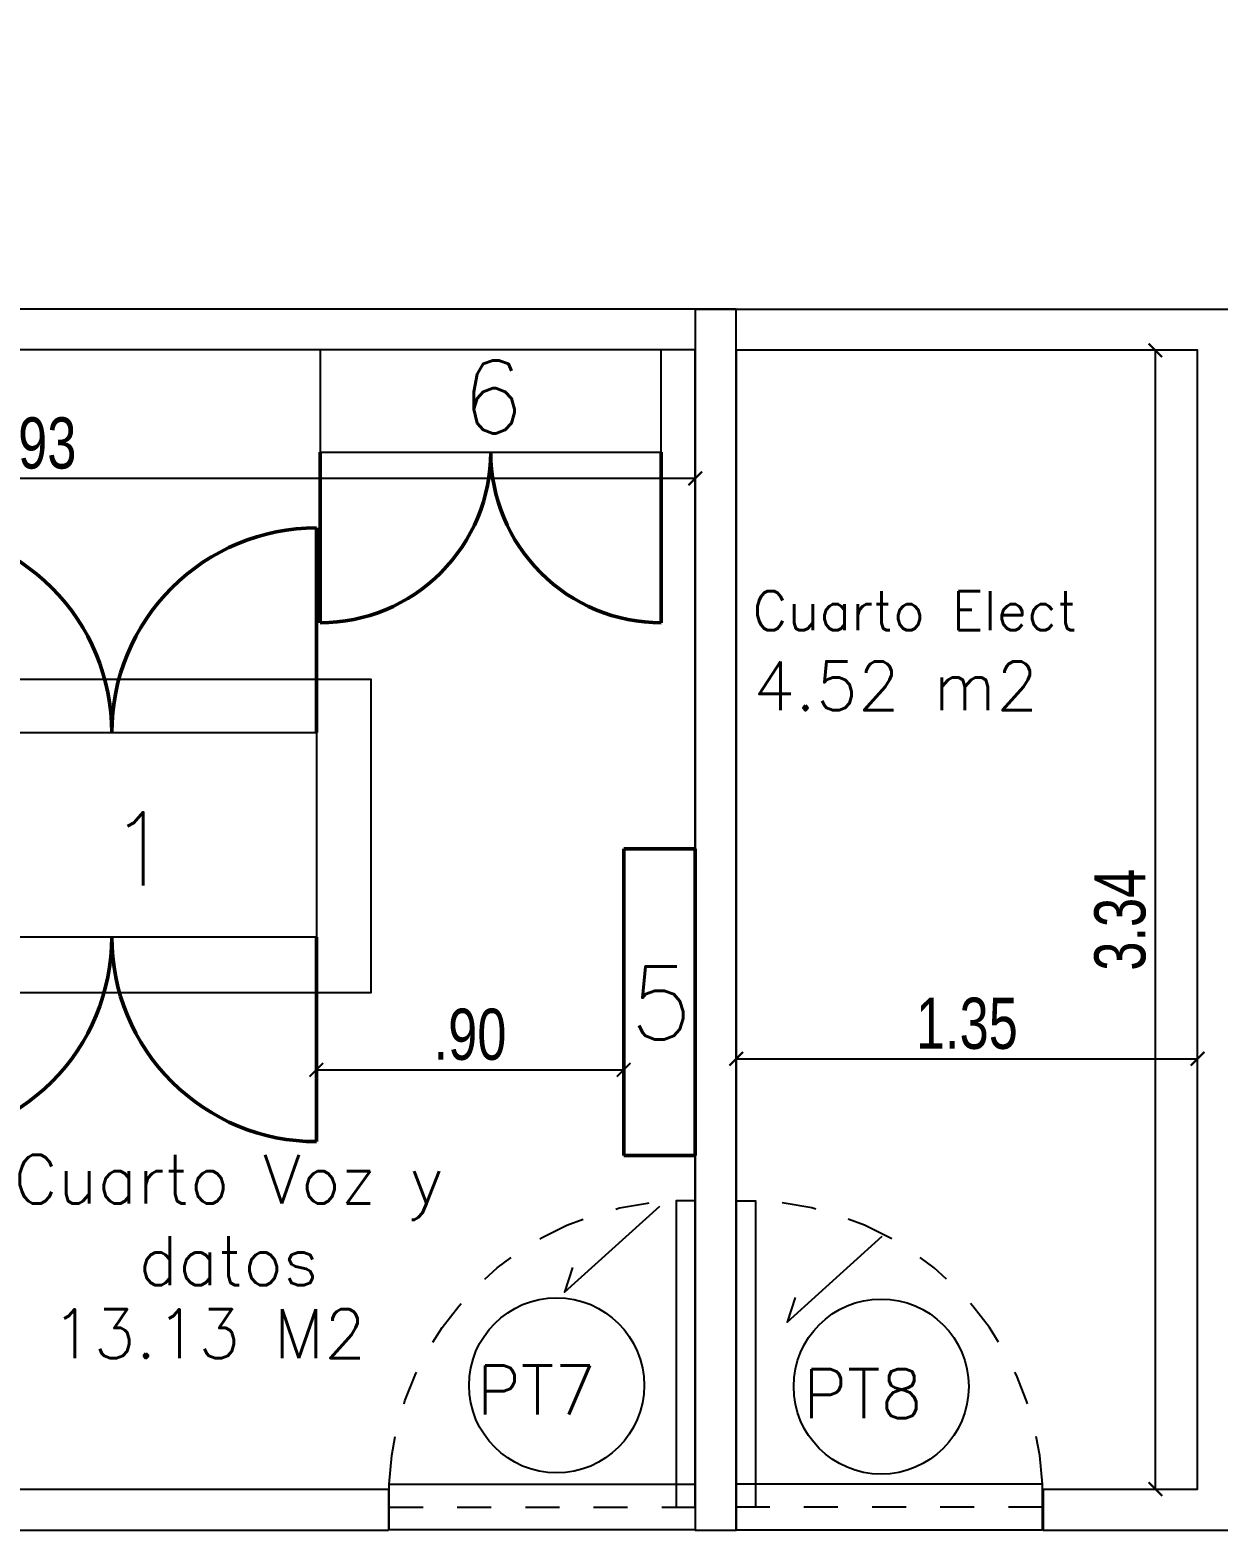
# Model space of a CAD drawing. Header units: metres. Extents: x 167 to 250, y 44 to 219.
# Drawn here: x 221.525 to 225.01, y 98.725 to 103.124 of the extents above; entities that cross this region are included whole.
import ezdxf

# ---------------------------------------------------------------- set-up
doc = ezdxf.new("R2010")
doc.units = ezdxf.units.M
doc.linetypes.add('HIDDEN', pattern=[9.525, 6.35, -3.175])
doc.linetypes.add('TRAZO_Y_PUNTO2', pattern=[0.5, 0.25, -0.125, 0, -0.125])
doc.layers.add('A-MURO', color=7, linetype='Continuous', lineweight=50)
doc.layers.add('muros', color=5, linetype='Continuous', lineweight=25)
doc.layers.add('A1-DISEÑO', color=210, linetype='Continuous', transparency=0.2)
doc.layers.add('A_TEXTO', color=130, linetype='Continuous')
doc.styles.add('CORDENADAS', font='romans.shx', dxfattribs={"height": 1})
doc.styles.add('ING_75', font='swisscl.ttf', dxfattribs={"height": 0.15})
doc.dimstyles.new('ESC_1_75_ING', dxfattribs={"dimtxt": 0.15, "dimasz": 0.04, "dimexe": 0, "dimexo": 0, "dimgap": 0.0263, "dimtad": 1, "dimzin": 4, "dimdsep": 46, "dimtxsty": 'ING_75', "dimblk": 'ARCHTICK', "dimcen": 0.06, "dimse1": 1, "dimse2": 1, "dimclrd": 256, "dimclre": 2, "dimclrt": 1, "dimadec": 0, "dimazin": 0, "dimtfac": 1, "dimtix": 1, "dimtmove": 2, "dimatfit": 3, "dimldrblk": 'ARCHTICK', "dimfxl": 0, "dimtvp": 1.75, "dimtolj": 1, "dimtzin": 4, "dimarcsym": 0})

# ---------------------------------------------------------------- blocks, each defined once
blk = doc.blocks.new('_ArchTick')
at = {"color": 0, "linetype": 'ByBlock', "const_width": 0.15}
blk.add_lwpolyline([(-0.5, -0.5), (0.5, 0.5)], dxfattribs=at)
blk = doc.blocks.new('*D648')
at = {"layer": 'Defpoints', "color": 0, "transparency": 16777216}
for p in [(223.2668, 100.0746), (222.3653, 100.0386), (223.2668, 99.9799)]:
    blk.add_point(p, dxfattribs=at)
at = {"layer": 'muros', "lineweight": -2, "transparency": 16777216}
blk.add_line((222.3653, 100.0746), (223.2668, 100.0746), dxfattribs=at)
at = {"layer": 'muros', "lineweight": -2, "transparency": 16777216, "xscale": 0.04, "yscale": 0.04, "zscale": 0.04, "rotation": 180}
blk.add_blockref('_ArchTick', (222.3653, 100.0746), dxfattribs=at)
at = {"layer": 'muros', "lineweight": -2, "transparency": 16777216, "xscale": 0.04, "yscale": 0.04, "zscale": 0.04}
blk.add_blockref('_ArchTick', (223.2668, 100.0746), dxfattribs=at)
at = {"layer": 'muros', "color": 1, "transparency": 16777216, "insert": (222.816, 100.1777), "char_height": 0.15, "attachment_point": 5, "style": 'ING_75'}
blk.add_mtext('\\A1;.90', dxfattribs=at)
blk = doc.blocks.new('*D800')
at = {"layer": 'Defpoints', "color": 0, "transparency": 16777216}
for p in [(224.9501, 100.1067), (223.5968, 99.8025), (224.9501, 99.8025)]:
    blk.add_point(p, dxfattribs=at)
at = {"layer": 'muros', "lineweight": -2, "transparency": 16777216}
blk.add_line((223.5968, 100.1067), (224.9501, 100.1067), dxfattribs=at)
at = {"layer": 'muros', "lineweight": -2, "transparency": 16777216, "xscale": 0.04, "yscale": 0.04, "zscale": 0.04, "rotation": 180}
blk.add_blockref('_ArchTick', (223.5968, 100.1067), dxfattribs=at)
at = {"layer": 'muros', "lineweight": -2, "transparency": 16777216, "xscale": 0.04, "yscale": 0.04, "zscale": 0.04}
blk.add_blockref('_ArchTick', (224.9501, 100.1067), dxfattribs=at)
at = {"layer": 'muros', "color": 1, "transparency": 16777216, "insert": (224.2734, 100.2099), "char_height": 0.15, "attachment_point": 5, "style": 'ING_75'}
blk.add_mtext('\\A1;1.35', dxfattribs=at)
blk = doc.blocks.new('*U819')
at = {"layer": 'A1-DISEÑO', "linetype": 'TRAZO_Y_PUNTO2', "ltscale": 0.08, "transparency": 33554687}
blk.add_line((1.2, -0.06), (0.4, -0.06), dxfattribs=at)
at = {"layer": 'A1-DISEÑO', "transparency": 33554687}
for points in [[(0.45, -0.06), (0.4, -0.06), (0.4, 0.74), (0.45, 0.74)], [(1.2, 0), (0.4, 0), (0.4, -0.12), (1.2, -0.12)]]:
    blk.add_lwpolyline(points, close=True, dxfattribs=at)
at = {"layer": 'A1-DISEÑO', "linetype": 'TRAZO_Y_PUNTO2', "ltscale": 0.5, "transparency": 33554687}
blk.add_arc((0.425, -0.0354), 0.7758, 2.6157, 88.1534, dxfattribs=at)
blk = doc.blocks.new('*D820')
at = {"layer": 'Defpoints', "color": 0, "transparency": 16777216}
for p in [(224.8263, 102.1847), (224.9501, 102.1847), (224.9501, 98.8447)]:
    blk.add_point(p, dxfattribs=at)
at = {"layer": 'muros', "lineweight": -2, "transparency": 16777216}
blk.add_line((224.8263, 98.8447), (224.8263, 102.1847), dxfattribs=at)
at = {"layer": 'muros', "lineweight": -2, "transparency": 16777216, "xscale": 0.04, "yscale": 0.04, "zscale": 0.04}
for p, rotation in [((224.8263, 102.1847), 90), ((224.8263, 98.8447), 270)]:
    blk.add_blockref('_ArchTick', p, dxfattribs=dict(at, rotation=rotation))
at = {"layer": 'muros', "color": 1, "transparency": 16777216, "insert": (224.7232, 100.5147), "char_height": 0.15, "attachment_point": 5, "rotation": 90, "style": 'ING_75'}
blk.add_mtext('\\A1;3.34', dxfattribs=at)
blk = doc.blocks.new('*D961')
at = {"layer": 'Defpoints', "color": 0, "transparency": 16777216}
for p in [(219.5468, 104.8963), (223.4768, 104.8963), (219.5468, 101.8088)]:
    blk.add_point(p, dxfattribs=at)
at = {"layer": 'muros', "lineweight": -2, "transparency": 16777216}
blk.add_line((223.4768, 101.8088), (219.5468, 101.8088), dxfattribs=at)
at = {"layer": 'muros', "lineweight": -2, "transparency": 16777216, "xscale": 0.04, "yscale": 0.04, "zscale": 0.04, "rotation": 180}
blk.add_blockref('_ArchTick', (219.5468, 101.8088), dxfattribs=at)
at = {"layer": 'muros', "lineweight": -2, "transparency": 16777216, "xscale": 0.04, "yscale": 0.04, "zscale": 0.04}
blk.add_blockref('_ArchTick', (223.4768, 101.8088), dxfattribs=at)
at = {"layer": 'muros', "color": 1, "transparency": 16777216, "insert": (221.5118, 101.9119), "char_height": 0.15, "attachment_point": 5, "style": 'ING_75'}
blk.add_mtext('\\A1;3.93', dxfattribs=at)

msp = doc.modelspace()

# ---------------------------------------------------------------- linework, layer by layer
at = {"color": 3}
for points in [[(222.3768, 102.1857), (222.3768, 101.8857), (223.3768, 101.8857), (223.3768, 102.1857)], [(221.0049, 100.2998), (221.0049, 101.2198), (222.5249, 101.2198), (222.5249, 100.2998)], [(221.1653, 100.4637), (221.1653, 101.0637), (222.3653, 101.0637), (222.3653, 100.4637)]]:
    msp.add_lwpolyline(points, close=True, dxfattribs=at)
at = {"layer": 'A-MURO', "linetype": 'HIDDEN'}
for points in [[(222.3768, 101.8857), (222.3768, 101.3857, 0.414214), (222.8768, 101.8857)], [(223.3768, 101.8857), (223.3768, 101.3857, -0.414214), (222.8768, 101.8857)], [(221.1653, 101.0637), (221.1653, 101.6637, -0.414214), (221.7653, 101.0637)], [(222.3653, 101.0637), (222.3653, 101.6637, 0.414214), (221.7653, 101.0637)], [(221.1653, 100.4637), (221.1653, 99.8637, 0.414214), (221.7653, 100.4637)], [(222.3653, 100.4637), (222.3653, 99.8637, -0.414214), (221.7653, 100.4637)]]:
    msp.add_lwpolyline(points, format="xyb", dxfattribs=at)
msp.add_lwpolyline([(223.4768, 99.8228), (223.2668, 99.8228), (223.2668, 100.7228), (223.4768, 100.7228)], close=True, dxfattribs=at)
at = {"layer": 'muros', "color": 114, "true_color": 0x139b48}
msp.add_line((222.5768, 98.8447), (222.5768, 98.7247), dxfattribs=at)
at = {"layer": 'muros', "color": 146, "true_color": 0x105689}
msp.add_line((224.4968, 98.8447), (224.4968, 98.7247), dxfattribs=at)
at = {"layer": 'muros', "color": 114, "true_color": 0x139b48}
for points in [[(223.5968, 98.7247), (223.5968, 102.3057), (219.4268, 102.3057), (219.4268, 98.7247), (222.5768, 98.7247)], [(223.4768, 98.8447), (223.4768, 102.1857), (219.5468, 102.1857), (219.5468, 98.8447), (222.5768, 98.8447)], [(223.1169, 99.4947), (223.0936, 99.4221), (223.3725, 99.6746)], [(223.7698, 99.4071), (223.7466, 99.3345), (224.0254, 99.587)]]:
    msp.add_lwpolyline(points, dxfattribs=at)
at = {"layer": 'muros', "color": 146, "true_color": 0x105689}
for points in [[(224.4968, 98.7247), (225.0701, 98.7247), (225.0701, 102.3047), (223.4768, 102.3047), (223.4768, 98.7247), (223.5968, 98.7247)], [(224.4968, 98.8447), (224.9501, 98.8447), (224.9501, 102.1847), (223.5968, 102.1847), (223.5968, 98.7247)]]:
    msp.add_lwpolyline(points, dxfattribs=at)
at = {"layer": 'muros', "color": 114, "true_color": 0x139b48}
for centre in [(223.0701, 99.149), (224.0222, 99.1453)]:
    msp.add_circle(centre, 0.2568, dxfattribs=at)

# ---------------------------------------------------------------- block references
at = {"layer": 'A1-DISEÑO', "transparency": 33554687, "yscale": 1.123018134072929, "zscale": 1.123018134072929}
for p, xscale in [((223.926, 98.8595), -1.123018134072929), ((223.1476, 98.8595), 1.123018134072929)]:
    msp.add_blockref('*U819', p, dxfattribs=dict(at, xscale=xscale))

# ---------------------------------------------------------------- texts
at = {"layer": 'A_TEXTO', "char_height": 0.2144, "attachment_point": 1, "style": 'CORDENADAS'}
for s, insert in [('6', (222.7906, 102.1552)), ('1', (221.7566, 100.8297)), ('5', (223.2849, 100.3778))]:
    msp.add_mtext_dynamic_manual_height_columns(s, width=0.318608, gutter_width=10.719, heights=[0], dxfattribs=dict(at, insert=insert))
at = {"layer": 'A_TEXTO', "color": 240, "true_color": 0xed1f24, "attachment_point": 1, "style": 'CORDENADAS'}
for s, width, gutter_width, insert, char_height in [('  Cuarto Elect\\P ', 2.330984, 8.5663, (223.4871, 101.4784), 0.114645), ('  4.52 m2\\P ', 1.231049, 10.719, (223.4496, 101.2724), 0.14346), ('\\pxqc;Cuarto Voz y datos', 1.544562, 8.3938, (221.3354, 99.8254), 0.143455), ('13.13 M2', 1.55384, 10.719, (221.5887, 99.3722), 0.14346)]:
    msp.add_mtext_dynamic_manual_height_columns(s, width=width, gutter_width=gutter_width, heights=[0], dxfattribs=dict(at, insert=insert, char_height=char_height))
at = {"layer": 'A_TEXTO', "color": 2, "char_height": 0.143455, "attachment_point": 1, "style": 'CORDENADAS'}
for s, insert in [('\\pxqc;  PT7', (222.1967, 99.207)), ('\\pxqc;  PT8', (223.1543, 99.1966))]:
    msp.add_mtext_dynamic_manual_height_columns(s, width=1.43109, gutter_width=10.719, heights=[0], dxfattribs=dict(at, insert=insert))

# ---------------------------------------------------------------- dimensions: what is measured, and where the dimension line sits
at = {"layer": 'muros', "color": 114, "true_color": 0x139b48}
for base, p1, p2, picture, middle in [((219.5468, 101.8088), (223.4768, 104.8963), (219.5468, 104.8963), '*D961', (221.5118, 101.9119)), ((224.9501, 100.1067), (223.5968, 99.8025), (224.9501, 99.8025), '*D800', (224.2734, 100.2099)), ((223.2668, 100.0746), (222.3653, 100.0386), (223.2668, 99.9799), '*D648', (222.816, 100.1777))]:
    dim = msp.add_linear_dim(base=base, p1=p1, p2=p2, dimstyle='ESC_1_75_ING', dxfattribs=at)
    dim.commit()
    dim.dimension.update_dxf_attribs({"geometry": picture, "text_midpoint": middle})
dim = msp.add_linear_dim(base=(224.8263, 102.1847), p1=(224.9501, 98.8447), p2=(224.9501, 102.1847), angle=90, dimstyle='ESC_1_75_ING', dxfattribs=at)
dim.commit()
dim.dimension.update_dxf_attribs({"geometry": '*D820', "text_midpoint": (224.7232, 100.5147)})

doc.saveas('drawing.dxf')
